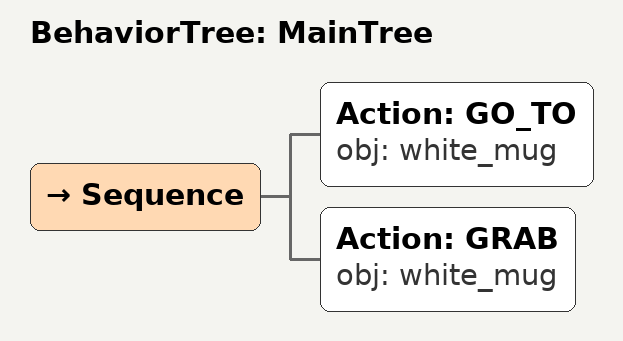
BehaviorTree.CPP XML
<root main_tree_to_execute="MainTree">
  <BehaviorTree ID="MainTree">
    <Sequence>
      <!-- Go to white_mug -->
      <Action ID="GO_TO" obj="white_mug" />
      <!-- Grab white_mug -->
      <Action ID="GRAB" obj="white_mug" />
    </Sequence>
  </BehaviorTree>
</root>
